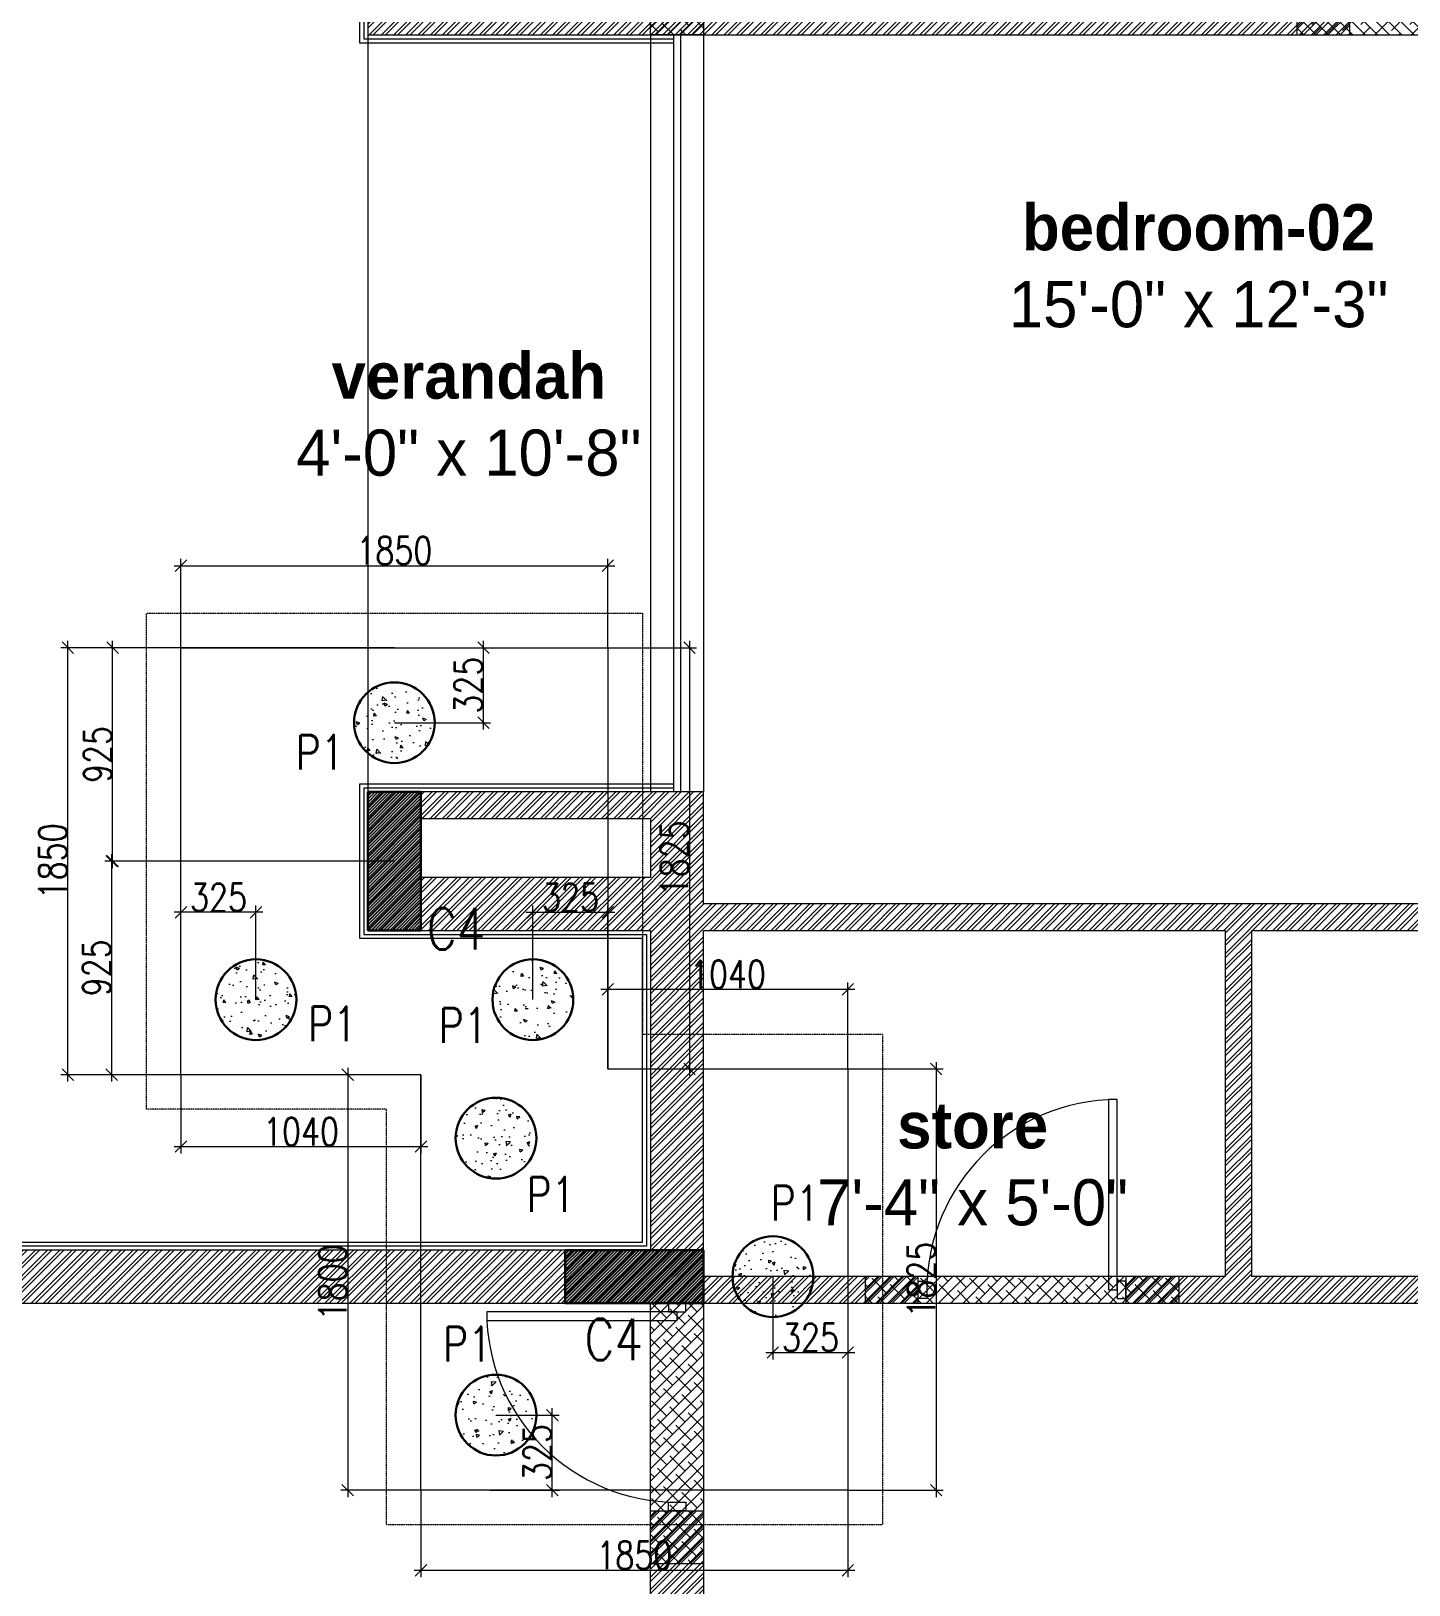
# Model space of a CAD drawing. Header units: metres. Extents: x 5205117 to 5948571, y 646915 to 1143748.
# Drawn here: x 5559559 to 5565530, y 677842 to 684575 of the extents above; entities that cross this region are included whole.
import ezdxf

# ---------------------------------------------------------------- set-up
doc = ezdxf.new("R2010")
doc.units = ezdxf.units.M
doc.header["$MEASUREMENT"] = 0
doc.header["$PDMODE"] = 35
doc.header["$PDSIZE"] = 10
doc.linetypes.add('DASHED', pattern=[0.75, 0.5, -0.25])
doc.linetypes.add('HIDDEN', pattern=[0.375, 0.25, -0.125])
doc.layers.get('0').update_dxf_attribs({"color": 1, "linetype": 'DASHED', "lineweight": 30})
doc.layers.add('A-GF', color=8, linetype='Continuous', lineweight=0, transparency=0.5)
for name, color, linetype, lineweight in [('dim start point', 10, 'Continuous', 0), ('H-Lintel level', 250, 'Continuous', 0), ('S-COLUMN & WALL', 5, 'Continuous', 30), ('S-COLUMN_H', 250, 'Continuous', 0), ('S-FOUND-EXCAVATION', 253, 'HIDDEN', 0), ('S-FOUND-FOOTING', 7, 'Continuous', 15), ('S-PILE', 96, 'Continuous', 30), ('S-TEXT', 7, 'Continuous', 0), ('S-TEXT COL.', 1, 'Continuous', 0), ('S-TEXT PILE', 7, 'Continuous', 0)]:
    doc.layers.add(name, color=color, linetype=linetype, lineweight=lineweight)
doc.styles.add('C-ROOM', font='arial.ttf')
doc.styles.add('CENTURY GOTHIC', font='GOTHIC.TTF')
doc.styles.add('SETU 1', font='romans.shx', dxfattribs={"width": 0.8})
doc.dimstyles.new('A-DIM 100', dxfattribs={"dimscale": 100, "dimtxt": 2.5, "dimasz": 1.5, "dimexe": 1, "dimexo": 1, "dimgap": 0.5, "dimtad": 1, "dimdec": 0, "dimrnd": 5, "dimzin": 3, "dimdsep": 46, "dimtxsty": 'C-ROOM', "dimblk1": 'ARCHTICK', "dimblk2": 'ARCHTICK', "dimsah": 1, "dimcen": 1.5, "dimdle": 1, "dimclrd": 256, "dimclre": 256, "dimclrt": 256, "dimadec": 0, "dimazin": 0, "dimtfac": 0.6, "dimtdec": 0, "dimtofl": 0, "dimtmove": 1, "dimatfit": 3, "dimfxl": 1, "dimtolj": 1, "dimtzin": 0, "dimlwd": -1, "dimlwe": -1, "dimarcsym": 0})
pattern_1 = [(45, (-625577.8436749286, -258837.5935521832), (-26.51650429449553, 26.51650429449553), []), (135, (-625577.8436749286, -258837.5935521832), (-79.54951288348659, 26.51650429449554), [93.75, -56.25])]

# ---------------------------------------------------------------- blocks, each defined once
blk = doc.blocks.new('jhdbdjh')
at = {"layer": 'A-GF', "ltscale": 10, "char_height": 200, "width": 5030.203356218762, "attachment_point": 5, "style": 'CENTURY GOTHIC'}
for s, insert in [('{\\fCentury Gothic|b1|i0|c0|p34;bedroom-02 \\P}15\'-0" x 12\'-3"', (5564618.550158288, 683556.5863408286)), ('{\\fCentury Gothic|b1|i0|c0|p34;verandah \\P}4\'-0" x 10\'-8"', (5561456.219881799, 682913.4704902607)), ('{\\fCentury Gothic|b1|i0|c0|p34;store \\P}7\'-4" x 5\'-0"', (5563639.314289834, 679665.3260536629))]:
    blk.add_mtext(s, dxfattribs=dict(at, insert=insert))
blk = doc.blocks.new('A$C0CD20493')
at = {"layer": 'H-Lintel level', "ltscale": 5}
h = blk.add_hatch(dxfattribs=at)
h.set_pattern_fill('ANSI38', color=256, scale=300)
h.set_pattern_definition([(45, (-625347.8436749284, -251727.5935521825), (-26.51650429449553, 26.51650429449553), []), (135, (-625347.8436749284, -251727.5935521825), (-79.54951288348659, 26.51650429449554), [93.75, -56.25])])
h.paths.add_polyline_path([(-22500.00000000396, 11480.00000125618), (-22270.00000000407, 11480.00000125618), (-22270.00000000448, 9885.00000125618), (-22500.00000000437, 9885.00000125618)])
h = blk.add_hatch(dxfattribs=at)
h.set_pattern_fill('ANSI38', color=256, scale=300, angle=90)
h.set_pattern_definition([(135, (243657.5935534398, -608407.8436749311), (-26.51650429449553, -26.51650429449553), []), (225, (243657.5935534398, -608407.8436749311), (-26.51650429449554, -79.54951288348659), [93.75, -56.25])])
h.paths.add_polyline_path([(-19699.99999999866, 9999.999999993539), (-19699.99999999866, 9884.999999993539), (-18239.99999999773, 9884.999999993539), (-18239.99999999773, 9999.999999993539)])
h = blk.add_hatch(dxfattribs=at)
h.set_pattern_fill('ANSI38', color=256, scale=300)
h.set_pattern_definition(pattern_1)
h.paths.add_polyline_path([(-21570.00000000466, 4390.000001255452), (-20210.00000000431, 4390.000001255452), (-20210.00000000431, 4505.000001255568), (-21570.00000000466, 4505.000001255568)])
h = blk.add_hatch(dxfattribs=at)
h.set_pattern_fill('ANSI38', color=256, scale=300)
h.set_pattern_definition(pattern_1)
h.paths.add_polyline_path([(-22500.00000000477, 4390.000001254346), (-22270.00000000477, 4390.000001254346), (-22270.00000000477, 3260.000001254375), (-22500.00000000477, 3260.000001254375)])
for points in [[(-22500.00000000396, 11480.00000125618), (-22270.00000000407, 11480.00000125618), (-22270.00000000448, 9885.00000125618), (-22500.00000000437, 9885.00000125618)], [(-19699.99999999866, 9999.999999993539), (-19699.99999999866, 9884.999999993539), (-18239.99999999773, 9884.999999993539), (-18239.99999999773, 9999.999999993539)], [(-21570.00000000466, 4390.000001255452), (-20210.00000000431, 4390.000001255452), (-20210.00000000431, 4505.000001255568), (-21570.00000000466, 4505.000001255568)], [(-22500.00000000477, 4390.000001254346), (-22270.00000000477, 4390.000001254346), (-22270.00000000477, 3260.000001254375), (-22500.00000000477, 3260.000001254375)]]:
    blk.add_lwpolyline(points, close=True, dxfattribs=at)
blk = doc.blocks.new('GDFHT')
at = {"layer": 'A-GF', "ltscale": 5}
h = blk.add_hatch(dxfattribs=at)
h.set_pattern_fill('ANSI32', color=256, scale=100)
h.set_pattern_definition([(45, (2320835.068037652, 508085.1930106306), (-26.51650429449554, 26.51650429449554), []), (45, (2320852.745707152, 508085.1930106306), (-26.51650429449554, 26.51650429449554), [])])
h.paths.add_polyline_path([(2616193.506646551, 707362.9062811908), (2616193.506646551, 707477.906281191), (2612618.506646547, 707477.906281191), (2612618.506646547, 707962.9062811898), (2611163.506646551, 707962.9062811908), (2611163.506646551, 707362.9062811902), (2612388.506646547, 707362.90628119), (2612388.506646546, 705977.9062811899), (2606393.506646547, 705977.9062811899), (2606393.506646547, 701382.906281191), (2606993.506646547, 701382.906281191), (2606993.506646547, 702212.9062811909), (2606623.506646547, 702212.9062811909), (2606623.506646547, 704247.90628119), (2608773.506646547, 704247.90628119), (2608773.506646547, 704947.9062811893), (2608658.506646547, 704947.9062811893), (2608658.506646547, 704362.90628119), (2606623.506646547, 704362.90628119), (2606623.506646547, 705747.9062811899), (2613548.506646547, 705747.9062811891), (2613548.506646547, 705862.90628119), (2612618.506646547, 705862.90628119), (2612618.506646547, 707362.9062811901), (2614878.506646551, 707362.9062811907), (2614878.506646551, 705862.9062811907), (2614448.506646547, 705862.90628119), (2614448.506646547, 705747.90628119), (2616193.506646551, 705747.9062811907), (2616193.506646551, 705862.9062811907), (2614993.506646551, 705862.9062811907), (2614993.506646551, 707362.9062811907), (2616193.506646551, 707362.9062811907)])
h.paths.add_polyline_path([(2606623.506646547, 701497.906281191), (2606878.506646547, 701497.906281191), (2606878.506646547, 701982.9062811909), (2606623.506646547, 701982.9062811909)], flags=16)
h.paths.add_polyline_path([(2632918.506646551, 705862.9062811908), (2632918.506646551, 704107.9062811905), (2632318.506646551, 704107.9062811905), (2632318.506646551, 704337.9062811905), (2632688.506646551, 704337.9062811905), (2632688.506646551, 705632.9062811908), (2632318.506646551, 705632.9062811908), (2632318.506646551, 705862.9062811908), (2632917.246974783, 705862.9062811908)])
h.paths.add_polyline_path([(2628478.506646551, 707362.9062811908), (2634738.506646551, 707362.9062811908), (2634738.506646551, 707962.9062811908), (2633283.506646555, 707962.9062811908), (2633283.506646555, 707592.9062811907), (2628478.506646551, 707592.9062811908)], flags=17)
h.paths.add_polyline_path([(2634508.506646551, 707847.9062811908), (2633513.506646555, 707847.9062811908), (2633513.506646555, 707592.9062811907), (2634508.506646551, 707592.9062811907)], flags=16)
h.paths.add_polyline_path([(2617193.506646551, 702212.9062811909), (2616143.506646551, 702212.9062811919), (2616143.506646551, 701382.9062811917), (2617423.506646551, 701382.9062811909), (2617423.506646551, 705862.9062811908), (2617193.506646551, 705862.9062811908)])
h.paths.add_polyline_path([(2617193.506646551, 701982.9062811909), (2616258.506646551, 701982.9062811919), (2616258.506646551, 701497.9062811917), (2617193.506646551, 701497.9062811909)], flags=16)
h.paths.add_polyline_path([(2615303.506646547, 713182.9062811914), (2615303.506646547, 712607.9062811907), (2615418.506646547, 712607.9062811907), (2615418.506646547, 713182.9062811914), (2617193.506646551, 713182.9062811914), (2617193.506646551, 711357.9062811907), (2616418.506646551, 711357.9062811907), (2616418.506646551, 711242.9062811907), (2617193.506646551, 711242.9062811907), (2617193.506646551, 707362.9062811907), (2617423.506646551, 707362.9062811907), (2617423.506646551, 713412.9062811914), (2611163.506646551, 713412.9062811914), (2611163.506646551, 711242.9062811907), (2615418.506646551, 711242.9062811907), (2615418.506646551, 711757.9062811916), (2615303.506646551, 711757.9062811916), (2615303.506646551, 711357.9062811907), (2611393.506646551, 711357.9062811906), (2611393.506646551, 713182.9062811914), (2612388.506646547, 713182.9062811914), (2612388.506646547, 712607.9062811907), (2612618.506646547, 712607.9062811907), (2612618.506646547, 713182.9062811914)])
h.paths.add_polyline_path([(2611393.506646551, 707592.9062811912), (2611393.506646551, 707847.9062811905), (2612388.506646547, 707847.9062811898), (2612388.506646547, 707592.906281191)], flags=16)
h.paths.add_polyline_path([(2630208.506646551, 701382.9062811907), (2630208.506646551, 701982.9062811907), (2632918.506646551, 701982.9062811909), (2632918.506646551, 701382.9062811908)])
h.paths.add_polyline_path([(2632688.506646551, 701612.9062811909), (2630438.506646551, 701612.9062811907), (2630438.506646551, 701867.9062811907), (2632688.506646551, 701867.9062811907)], flags=16)
h.paths.add_polyline_path([(2626423.506646551, 701382.9062811907), (2626423.506646551, 705862.9062811907), (2627478.506646551, 705862.9062811907), (2627478.506646551, 705747.9062811907), (2626653.506646551, 705747.9062811907), (2626653.506646551, 701612.9062811907), (2628478.506646551, 701612.9062811907), (2628478.506646551, 701982.9062811907), (2628708.506646551, 701982.9062811907), (2628708.506646551, 701382.9062811907)])
h.paths.add_polyline_path([(2612618.506646547, 701382.906281191), (2610688.506646547, 701382.9062811912), (2610688.506646547, 702212.9062811912), (2610803.506646547, 702212.9062811912), (2610803.506646547, 701497.9062811909), (2612388.506646547, 701497.9062811909), (2612388.506646547, 704847.90628119), (2612618.506646546, 704847.90628119)], flags=16)
h.paths.add_polyline_path([(2630438.506646551, 705862.9062811906), (2630208.506646551, 705862.9062811906), (2630208.506646551, 704107.9062811905), (2630808.506646551, 704107.9062811905), (2630808.506646551, 704337.9062811905), (2630438.506646551, 704337.9062811905)])
h.paths.add_polyline_path([(2626423.506646551, 713412.9062811914), (2626423.506646551, 707362.9062811908), (2627253.506646551, 707362.9062811908), (2627253.506646551, 707592.9062811908), (2626653.506646551, 707592.9062811908), (2626653.506646551, 708592.9062811908), (2627253.506646551, 708592.9062811908), (2627253.506646551, 708707.9062811908), (2626653.506646551, 708707.9062811908), (2626653.506646551, 710532.9062811908), (2627253.506646551, 710532.9062811908), (2627253.506646551, 710762.9062811908), (2626653.506646551, 710762.9062811907), (2626653.506646551, 713182.9062811914), (2628478.506646551, 713182.9062811915), (2628478.506646551, 710762.9062811907), (2628153.506646551, 710762.9062811908), (2628153.506646551, 710532.9062811908), (2628478.506646551, 710532.9062811908), (2628478.506646551, 708707.9062811908), (2628153.506646551, 708707.9062811908), (2628153.506646551, 708592.9062811908), (2628708.506646551, 708592.9062811908), (2628708.506646551, 711242.9062811907), (2629483.506646551, 711242.9062811907), (2629483.506646551, 711357.9062811908), (2628708.506646551, 711357.9062811908), (2628708.506646551, 713182.9062811915), (2630483.506646555, 713182.9062811915), (2630483.506646555, 712607.9062811907), (2630598.506646555, 712607.9062811907), (2630598.506646555, 713182.9062811915), (2633283.506646555, 713182.9062811915), (2633283.506646555, 712607.9062811907), (2633513.506646556, 712607.9062811907), (2633513.506646556, 713182.9062811915), (2634508.506646551, 713182.9062811914), (2634508.506646551, 711357.9062811907), (2630598.506646555, 711357.9062811907), (2630598.506646555, 711757.9062811916), (2630483.506646551, 711757.9062811916), (2630483.506646551, 711242.9062811907), (2634738.506646551, 711242.9062811907), (2634738.506646551, 713412.9062811914)])
h.paths.add_polyline_path([(2628478.506646551, 705862.9062811907), (2628708.506646551, 705862.9062811907), (2628708.506646551, 704107.9062811905), (2628478.506646551, 704107.9062811905)], flags=17)
h = blk.add_hatch(dxfattribs=at)
h.set_pattern_fill('ANSI31', color=256, scale=74.99999999999955, angle=2.544443745170813e-14)
h.set_pattern_definition([(45, (2318103.326714668, 858628.1978286222), (-6.629126073623847, 6.629126073623841), [])])
h.paths.add_polyline_path([(2611163.506646551, 707962.9062811902), (2611393.506646551, 707962.9062811902), (2611393.506646551, 707362.9062811902), (2611163.506646551, 707362.9062811902)])
h = blk.add_hatch(dxfattribs=at)
h.set_pattern_fill('ANSI31', color=256, scale=74.99999999999955, angle=2.544443745170813e-14)
h.set_pattern_definition([(45, (2318103.326714668, 858653.1978286222), (-6.629126073623847, 6.629126073623841), [])])
h.paths.add_polyline_path([(2612018.506646546, 705977.9062811886), (2612018.506646547, 705747.9062811886), (2612618.506646547, 705747.9062811891), (2612618.506646546, 705977.9062811891)])
for p, q in [((2611163.506646551, 711242.9062811907), (2611163.506646551, 707962.9062811907)), ((2611163.506646551, 711242.9062811907), (2611163.506646551, 707962.9062811907)), ((2612388.506646547, 711242.9062811908), (2612388.506646547, 707962.90628119)), ((2612488.506646547, 711242.9062811908), (2612488.506646547, 707962.9062811899)), ((2612518.506646547, 711242.9062811908), (2612518.506646547, 707962.9062811899)), ((2612618.506646547, 711242.9062811908), (2612618.506646547, 707962.9062811898)), ((2614411.006646547, 706630.4062811901), (2614373.506646547, 706630.4062811901)), ((2614373.506646547, 706630.4062811901), (2614373.506646547, 705805.4062811901)), ((2614411.006646547, 705805.4062811901), (2614411.006646547, 706630.4062811901)), ((2613548.506646547, 705767.9062811901), (2613548.506646547, 705842.9062811901)), ((2613548.506646547, 705842.9062811901), (2613586.006646547, 705842.9062811901)), ((2613586.006646547, 705842.9062811901), (2613586.006646547, 705767.9062811901)), ((2614373.506646547, 705805.4062811901), (2614411.006646547, 705805.4062811901)), ((2614448.506646547, 705842.9062811901), (2614411.006646547, 705842.9062811901)), ((2614411.006646547, 705842.9062811901), (2614411.006646547, 705767.9062811901)), ((2614448.506646547, 705767.9062811901), (2614448.506646547, 705842.9062811901)), ((2612388.506646547, 704847.9062811893), (2612388.506646547, 705747.9062811893)), ((2612541.006646547, 705747.9062811888), (2612466.006646547, 705747.9062811888)), ((2612466.006646547, 705747.9062811888), (2612466.006646547, 705710.4062811888)), ((2612541.006646547, 705710.4062811888), (2612541.006646547, 705747.9062811888)), ((2613586.006646547, 705767.9062811901), (2613548.506646547, 705767.9062811901)), ((2614411.006646547, 705767.9062811901), (2614448.506646547, 705767.9062811901)), ((2612503.506646547, 705710.4062811888), (2611678.506646547, 705710.4062811888)), ((2611678.506646547, 705710.4062811888), (2611678.506646547, 705672.9062811888)), ((2611678.506646547, 705672.9062811888), (2612503.506646547, 705672.9062811888)), ((2612466.006646547, 705710.4062811888), (2612541.006646547, 705710.4062811888)), ((2612503.506646547, 705672.9062811888), (2612503.506646547, 705710.4062811888)), ((2612466.006646547, 704847.9062811893), (2612466.006646547, 704885.4062811893)), ((2612466.006646547, 704885.4062811893), (2612541.006646547, 704885.4062811893)), ((2612541.006646547, 704847.9062811893), (2612466.006646547, 704847.9062811893)), ((2612541.006646547, 704885.4062811893), (2612541.006646547, 704847.9062811893))]:
    blk.add_line(p, q, dxfattribs=at)
at = {"layer": 'A-GF', "ltscale": 5, "flags": 128}
for points in [[(2617458.506646551, 707492.9062811907), (2617440.506646551, 707492.9062811907), (2617440.506646551, 713429.9062811914), (2611146.506646551, 713429.9062811914), (2611146.506646551, 711225.9062811907), (2612488.506646547, 711225.9062811907), (2612488.506646547, 711207.9062811907), (2611128.506646551, 711207.9062811907), (2611128.506646551, 713447.9062811914), (2617458.506646551, 713447.9062811914)], [(2607028.506646547, 702082.906281191), (2607028.506646547, 701347.9062799345), (2606358.506646547, 701347.9062799345), (2606358.506646547, 706012.9062811899), (2612353.506646546, 706012.90628119), (2612353.506646546, 707327.9062811907), (2611128.506646551, 707327.9062811902), (2611128.506646551, 707997.9062811902), (2612488.506646547, 707997.9062811899), (2612488.506646547, 707979.9062811899), (2611146.506646551, 707979.9062811902), (2611146.506646551, 707345.9062811902), (2612371.506646546, 707345.9062811907), (2612371.506646546, 705994.90628119), (2606376.506646547, 705994.9062811899), (2606376.506646547, 701365.9062799345), (2607010.506646547, 701365.9062799345), (2607010.506646547, 702082.906281191)], [(2611163.506646551, 707962.9062811902), (2611393.506646551, 707962.9062811902), (2611393.506646551, 707362.9062811902), (2611163.506646551, 707362.9062811902)], [(2612018.506646546, 705977.9062811886), (2612018.506646547, 705747.9062811886), (2612618.506646547, 705747.9062811891), (2612618.506646546, 705977.9062811891)]]:
    blk.add_lwpolyline(points, close=True, dxfattribs=at)
at = {"layer": 'A-GF', "ltscale": 5}
for points in [[(2615303.506646547, 713182.9062811914), (2615303.506646547, 712607.9062811907), (2615418.506646547, 712607.9062811907), (2615418.506646547, 713182.9062811914), (2617193.506646551, 713182.9062811914), (2617193.506646551, 711357.9062811907), (2616418.506646551, 711357.9062811907), (2616418.506646551, 711242.9062811907), (2617193.506646551, 711242.9062811907), (2617193.506646551, 707362.9062811907), (2617423.506646551, 707362.9062811907), (2617423.506646551, 713412.9062811914), (2611163.506646551, 713412.9062811914), (2611163.506646551, 711242.9062811907), (2615418.506646551, 711242.9062811907), (2615418.506646551, 711757.9062811916), (2615303.506646551, 711757.9062811916), (2615303.506646551, 711357.9062811907), (2611393.506646551, 711357.9062811906), (2611393.506646551, 713182.9062811914), (2612388.506646547, 713182.9062811914), (2612388.506646547, 712607.9062811907), (2612618.506646547, 712607.9062811907), (2612618.506646547, 713182.9062811914)], [(2611393.506646551, 707592.9062811912), (2611393.506646551, 707847.9062811905), (2612388.506646547, 707847.9062811898), (2612388.506646547, 707592.906281191)], [(2612618.506646547, 701382.906281191), (2610688.506646547, 701382.9062811912), (2610688.506646547, 702212.9062811912), (2610803.506646547, 702212.9062811912), (2610803.506646547, 701497.9062811909), (2612388.506646547, 701497.9062811909), (2612388.506646547, 704847.90628119), (2612618.506646546, 704847.90628119)]]:
    blk.add_lwpolyline(points, close=True, dxfattribs=at)
for points in [[(2616193.506646551, 707477.906281191), (2612618.506646547, 707477.906281191), (2612618.506646547, 707962.9062811898), (2611163.506646551, 707962.9062811908), (2611163.506646551, 707362.9062811902), (2612388.506646547, 707362.90628119), (2612388.506646546, 705977.9062811899), (2606393.506646547, 705977.9062811899), (2606393.506646547, 701382.906281191)], [(2606623.506646547, 704362.90628119), (2606623.506646547, 705747.9062811899), (2613548.506646547, 705747.9062811891), (2613548.506646547, 705862.90628119), (2612618.506646547, 705862.90628119), (2612618.506646547, 707362.9062811901), (2614878.506646551, 707362.9062811907), (2614878.506646551, 705862.9062811907), (2614448.506646547, 705862.90628119), (2614448.506646547, 705747.90628119), (2616193.506646551, 705747.9062811907)], [(2616193.506646551, 705862.9062811907), (2614993.506646551, 705862.9062811907), (2614993.506646551, 707362.9062811907), (2616193.506646551, 707362.9062811907)]]:
    blk.add_lwpolyline(points, dxfattribs=at)
for centre, major_axis, ratio, start_param, end_param in [((2614411.006646547, 705805.4062811901), (-583.3630944789185, 583.3630944789185), 0.9999999999999779, -0.7853981633974593, 0.7853981633974243), ((2612503.506646547, 705710.4062811888), (583.3630944785982, 583.3630944785982), 0.9999999999999115, 2.3561944901923, 3.926990816987285)]:
    blk.add_ellipse(centre, major_axis=major_axis, ratio=ratio, start_param=start_param, end_param=end_param, dxfattribs=at)
blk.add_blockref('A$C0CD20493', (2634888.506646551, 701357.9062799345), dxfattribs=at)
blk = doc.blocks.new('P2')
at = {"layer": 'S-PILE', "lineweight": 0}
h = blk.add_hatch(dxfattribs=at)
h.set_pattern_fill('AR-CONC', color=256, scale=20)
h.set_pattern_definition([(49.99999999999999, (0, 0), (143.4520365201507, -12.55042699651902), [15, -165]), (355, (0, 0), (-27.7502667226, 150.4384267400024), [12, -132]), (100.45144446, (11.9543362, -1.0458688), (115.7017693454224, 137.8879981937259), [12.7480384, -140.2284224]), (46.18420000000001, (0, 40), (213.4482661343145, -33.10385615861531), [22.5, -247.5]), (96.63563549, (17.787349, 37.2413386), (186.9323891348457, 194.8237201549101), [19.1220684, -210.342752]), (351.1841639899999, (0, 40), (186.9323890109546, 194.823720053998), [18, -198.0000002]), (21, (20, 30), (119.3814104236923, -80.52377813306776), [15, -165]), (326.0000000000001, (20, 30), (48.66306638431634, 145.0300090093706), [12, -132]), (71.45144474, (29.9484508, 23.2896852), (168.0444753459942, 64.50623056127077), [12.748038, -140.2284224]), (37.50000000000001, (0, 0), (2.431971063458134, 66.5787707662623), [0, -130.4, 0, -134, 0, -132.5]), (7.499999999999999, (0, 0), (52.61390748842972, 78.88234237647205), [0, -76.39999999999999, 0, -127.4, 0, -50.5]), (327.5, (-44.6, 0), (106.7644872344818, -4.510974346875951), [0, -50, 0, -156, 0, -207]), (317.5, (-64.6, 0), (116.6372338684772, 20.02099646646354), [0, -65, 0, -103.6, 0, -147])])
edge = h.paths.add_edge_path()
edge.add_arc((0, 0), 175, 0, 360)
at = {"layer": 'S-PILE'}
blk.add_circle((0, 0), 175, dxfattribs=at)
blk = doc.blocks.new('_Oblique')
at = {"color": 0, "linetype": 'ByBlock', "lineweight": -2}
blk.add_line((-0.5, -0.5), (0.5, 0.5), dxfattribs=at)
blk = doc.blocks.new('*D1090')
at = {"layer": 'Defpoints', "color": 0, "transparency": 16777216}
for p in [(5561248.789036321, 678252.8260537807), (5563098.789036321, 678252.8260537807), (5563098.789036321, 677905.4772018847)]:
    blk.add_point(p, dxfattribs=at)
at = {"layer": 'S-TEXT', "color": 9, "transparency": 16777216}
for p, q in [((5561248.789036321, 678252.8260537807), (5561248.789036321, 677875.4772018847)), ((5563098.789036321, 678252.8260537807), (5563098.789036321, 677875.4772018847))]:
    blk.add_line(p, q, dxfattribs=at)
at = {"layer": 'S-TEXT', "transparency": 16777216}
blk.add_line((5561218.789036321, 677905.4772018847), (5563128.789036321, 677905.4772018847), dxfattribs=at)
at = {"layer": 'S-TEXT', "transparency": 16777216, "xscale": 50, "yscale": 50, "zscale": 50, "rotation": 180}
blk.add_blockref('_Oblique', (5561248.789036321, 677905.4772018847), dxfattribs=at)
at = {"layer": 'S-TEXT', "transparency": 16777216, "xscale": 50, "yscale": 50, "zscale": 50}
blk.add_blockref('_Oblique', (5563098.789036321, 677905.4772018847), dxfattribs=at)
at = {"layer": 'S-TEXT', "color": 0, "lineweight": 0, "transparency": 16777216, "insert": (5562173.789036321, 677970.4772018847), "char_height": 120, "attachment_point": 5, "style": 'SETU 1'}
blk.add_mtext('\\A1;1850', dxfattribs=at)
blk = doc.blocks.new('*D1091')
at = {"layer": 'Defpoints', "color": 0, "transparency": 16777216}
for p in [(5563098.789036323, 680077.8260537803), (5563098.789036323, 678252.826053781), (5563481.563915601, 678252.826053781)]:
    blk.add_point(p, dxfattribs=at)
at = {"layer": 'S-TEXT', "color": 9, "transparency": 16777216}
for p, q in [((5563098.789036323, 680077.8260537803), (5563511.563915601, 680077.8260537803)), ((5563098.789036323, 678252.826053781), (5563511.563915601, 678252.826053781))]:
    blk.add_line(p, q, dxfattribs=at)
at = {"layer": 'S-TEXT', "transparency": 16777216}
blk.add_line((5563481.563915601, 680107.8260537803), (5563481.563915601, 678222.826053781), dxfattribs=at)
at = {"layer": 'S-TEXT', "transparency": 16777216, "xscale": 50, "yscale": 50, "zscale": 50}
for p, rotation in [((5563481.563915601, 680077.8260537803), 90), ((5563481.563915601, 678252.826053781), 270)]:
    blk.add_blockref('_Oblique', p, dxfattribs=dict(at, rotation=rotation))
at = {"layer": 'S-TEXT', "color": 0, "lineweight": 0, "transparency": 16777216, "insert": (5563416.5639156, 679165.3260537789), "char_height": 120, "attachment_point": 5, "rotation": 90, "style": 'SETU 1'}
blk.add_mtext('\\A1;1825', dxfattribs=at)
blk = doc.blocks.new('*D1092')
at = {"layer": 'Defpoints', "color": 0, "transparency": 16777216}
for p in [(5562058.789123589, 680422.510961087), (5562058.789123589, 680077.8260537798), (5563098.789036321, 680077.82605378)]:
    blk.add_point(p, dxfattribs=at)
at = {"layer": 'S-TEXT', "transparency": 16777216}
blk.add_line((5563128.789036321, 680422.510961087), (5562028.789123589, 680422.510961087), dxfattribs=at)
at = {"layer": 'S-TEXT', "color": 9, "transparency": 16777216}
for p, q in [((5562058.789123589, 680077.8260537798), (5562058.789123589, 680452.510961087)), ((5563098.789036321, 680077.82605378), (5563098.789036321, 680452.510961087))]:
    blk.add_line(p, q, dxfattribs=at)
at = {"layer": 'S-TEXT', "transparency": 16777216, "xscale": 50, "yscale": 50, "zscale": 50, "rotation": 180}
blk.add_blockref('_Oblique', (5562058.789123589, 680422.510961087), dxfattribs=at)
at = {"layer": 'S-TEXT', "transparency": 16777216, "xscale": 50, "yscale": 50, "zscale": 50}
blk.add_blockref('_Oblique', (5563098.789036321, 680422.510961087), dxfattribs=at)
at = {"layer": 'S-TEXT', "color": 0, "lineweight": 0, "transparency": 16777216, "insert": (5562578.789079955, 680487.510961087), "char_height": 120, "attachment_point": 5, "style": 'SETU 1'}
blk.add_mtext('\\A1;1040', dxfattribs=at)
blk = doc.blocks.new('*D1093')
at = {"layer": 'Defpoints', "color": 0, "transparency": 16777216}
for p in [(5560208.789123588, 680052.8259791827), (5561248.789036321, 680052.8259791827), (5561248.789036321, 679741.4475084788)]:
    blk.add_point(p, dxfattribs=at)
at = {"layer": 'S-TEXT', "color": 9, "transparency": 16777216}
for p, q in [((5560208.789123588, 680052.8259791827), (5560208.789123588, 679711.4475084788)), ((5561248.789036321, 680052.8259791827), (5561248.789036321, 679711.4475084788))]:
    blk.add_line(p, q, dxfattribs=at)
at = {"layer": 'S-TEXT', "transparency": 16777216}
blk.add_line((5560178.789123588, 679741.4475084788), (5561278.789036321, 679741.4475084788), dxfattribs=at)
at = {"layer": 'S-TEXT', "transparency": 16777216, "xscale": 50, "yscale": 50, "zscale": 50, "rotation": 180}
blk.add_blockref('_Oblique', (5560208.789123588, 679741.4475084788), dxfattribs=at)
at = {"layer": 'S-TEXT', "transparency": 16777216, "xscale": 50, "yscale": 50, "zscale": 50}
blk.add_blockref('_Oblique', (5561248.789036321, 679741.4475084788), dxfattribs=at)
at = {"layer": 'S-TEXT', "color": 0, "lineweight": 0, "transparency": 16777216, "insert": (5560728.789079955, 679806.4475084788), "char_height": 120, "attachment_point": 5, "style": 'SETU 1'}
blk.add_mtext('\\A1;1040', dxfattribs=at)
blk = doc.blocks.new('*D1094')
at = {"layer": 'Defpoints', "color": 0, "transparency": 16777216}
for p in [(5559718.61634415, 681902.825979183), (5560208.789123591, 681902.825979183), (5560208.78912359, 680052.825979183)]:
    blk.add_point(p, dxfattribs=at)
at = {"layer": 'S-TEXT', "color": 9, "transparency": 16777216}
for p, q in [((5560208.789123591, 681902.825979183), (5559688.61634415, 681902.825979183)), ((5560208.78912359, 680052.825979183), (5559688.61634415, 680052.825979183))]:
    blk.add_line(p, q, dxfattribs=at)
at = {"layer": 'S-TEXT', "transparency": 16777216}
blk.add_line((5559718.61634415, 680022.825979183), (5559718.61634415, 681932.825979183), dxfattribs=at)
at = {"layer": 'S-TEXT', "transparency": 16777216, "xscale": 50, "yscale": 50, "zscale": 50}
for p, rotation in [((5559718.61634415, 681902.825979183), 90), ((5559718.61634415, 680052.825979183), 270)]:
    blk.add_blockref('_Oblique', p, dxfattribs=dict(at, rotation=rotation))
at = {"layer": 'S-TEXT', "color": 0, "lineweight": 0, "transparency": 16777216, "insert": (5559653.616344149, 680977.8259791812), "char_height": 120, "attachment_point": 5, "rotation": 90, "style": 'SETU 1'}
blk.add_mtext('\\A1;1850', dxfattribs=at)
blk = doc.blocks.new('*D1095')
at = {"layer": 'Defpoints', "color": 0, "transparency": 16777216}
for p in [(5562058.789123588, 682257.9614770267), (5560208.789123589, 681902.8259791827), (5562058.789123588, 681902.8259791833)]:
    blk.add_point(p, dxfattribs=at)
at = {"layer": 'S-TEXT', "color": 9, "transparency": 16777216}
for p, q in [((5560208.789123589, 681902.8259791827), (5560208.789123589, 682287.9614770267)), ((5562058.789123588, 681902.8259791833), (5562058.789123588, 682287.9614770267))]:
    blk.add_line(p, q, dxfattribs=at)
at = {"layer": 'S-TEXT', "transparency": 16777216}
blk.add_line((5560178.789123589, 682257.9614770267), (5562088.789123588, 682257.9614770267), dxfattribs=at)
at = {"layer": 'S-TEXT', "transparency": 16777216, "xscale": 50, "yscale": 50, "zscale": 50, "rotation": 180}
blk.add_blockref('_Oblique', (5560208.789123589, 682257.9614770267), dxfattribs=at)
at = {"layer": 'S-TEXT', "transparency": 16777216, "xscale": 50, "yscale": 50, "zscale": 50}
blk.add_blockref('_Oblique', (5562058.789123588, 682257.9614770267), dxfattribs=at)
at = {"layer": 'S-TEXT', "color": 0, "lineweight": 0, "transparency": 16777216, "insert": (5561133.789123589, 682322.9614770267), "char_height": 120, "attachment_point": 5, "style": 'SETU 1'}
blk.add_mtext('\\A1;1850', dxfattribs=at)
blk = doc.blocks.new('*D1096')
at = {"layer": 'Defpoints', "color": 0, "transparency": 16777216}
for p in [(5562058.78912359, 681902.8259791835), (5562058.789123591, 680077.82605378), (5562412.379828813, 680077.82605378)]:
    blk.add_point(p, dxfattribs=at)
at = {"layer": 'S-TEXT', "color": 9, "transparency": 16777216}
for p, q in [((5562058.78912359, 681902.8259791835), (5562442.379828813, 681902.8259791835)), ((5562058.789123591, 680077.82605378), (5562442.379828813, 680077.82605378))]:
    blk.add_line(p, q, dxfattribs=at)
at = {"layer": 'S-TEXT', "transparency": 16777216}
blk.add_line((5562412.379828813, 681932.8259791835), (5562412.379828813, 680047.82605378), dxfattribs=at)
at = {"layer": 'S-TEXT', "transparency": 16777216, "xscale": 50, "yscale": 50, "zscale": 50}
for p, rotation in [((5562412.379828813, 681902.8259791835), 90), ((5562412.379828813, 680077.82605378), 270)]:
    blk.add_blockref('_Oblique', p, dxfattribs=dict(at, rotation=rotation))
at = {"layer": 'S-TEXT', "color": 0, "lineweight": 0, "transparency": 16777216, "insert": (5562347.379828813, 680990.32601648), "char_height": 120, "attachment_point": 5, "rotation": 90, "style": 'SETU 1'}
blk.add_mtext('\\A1;1825', dxfattribs=at)
blk = doc.blocks.new('*D1049')
at = {"layer": 'Defpoints', "color": 0, "transparency": 16777216}
for p in [(5561248.789036323, 680052.825979183), (5560931.296765193, 678252.826053781), (5561248.789036323, 678252.826053781)]:
    blk.add_point(p, dxfattribs=at)
at = {"layer": 'S-TEXT', "transparency": 16777216}
blk.add_line((5560931.296765193, 680082.825979183), (5560931.296765193, 678222.826053781), dxfattribs=at)
at = {"layer": 'S-TEXT', "color": 9, "transparency": 16777216}
for p, q in [((5561248.789036323, 680052.825979183), (5560901.296765193, 680052.825979183)), ((5561248.789036323, 678252.826053781), (5560901.296765193, 678252.826053781))]:
    blk.add_line(p, q, dxfattribs=at)
at = {"layer": 'S-TEXT', "transparency": 16777216, "xscale": 50, "yscale": 50, "zscale": 50}
for p, rotation in [((5560931.296765193, 680052.825979183), 90), ((5560931.296765193, 678252.826053781), 270)]:
    blk.add_blockref('_Oblique', p, dxfattribs=dict(at, rotation=rotation))
at = {"layer": 'S-TEXT', "color": 0, "lineweight": 0, "transparency": 16777216, "insert": (5560866.296765192, 679152.8260164802), "char_height": 120, "attachment_point": 5, "rotation": 90, "style": 'SETU 1'}
blk.add_mtext('\\A1;1800', dxfattribs=at)
blk = doc.blocks.new('*D1097')
at = {"layer": 'Defpoints', "color": 0, "transparency": 16777216}
for p in [(5561133.789110294, 681902.8259791832), (5561519.632348215, 681902.8259791832), (5561133.789110294, 681577.8260274781)]:
    blk.add_point(p, dxfattribs=at)
at = {"layer": 'S-TEXT', "color": 9, "transparency": 16777216}
for p, q in [((5561133.789110294, 681902.8259791832), (5561549.632348215, 681902.8259791832)), ((5561133.789110294, 681577.8260274781), (5561549.632348215, 681577.8260274781))]:
    blk.add_line(p, q, dxfattribs=at)
at = {"layer": 'S-TEXT', "transparency": 16777216}
blk.add_line((5561519.632348215, 681547.8260274781), (5561519.632348215, 681932.8259791832), dxfattribs=at)
at = {"layer": 'S-TEXT', "transparency": 16777216, "xscale": 50, "yscale": 50, "zscale": 50}
for p, rotation in [((5561519.632348215, 681902.8259791832), 90), ((5561519.632348215, 681577.8260274781), 270)]:
    blk.add_blockref('_Oblique', p, dxfattribs=dict(at, rotation=rotation))
at = {"layer": 'S-TEXT', "color": 0, "lineweight": 0, "transparency": 16777216, "insert": (5561454.632348214, 681740.3260033289), "char_height": 120, "attachment_point": 5, "rotation": 90, "style": 'SETU 1'}
blk.add_mtext('\\A1;325', dxfattribs=at)
blk = doc.blocks.new('*D1098')
at = {"layer": 'Defpoints', "color": 0, "transparency": 16777216}
for p in [(5560208.789123589, 680756.5467495723), (5560208.789123589, 680377.9624057543), (5560533.789115439, 680377.962405754)]:
    blk.add_point(p, dxfattribs=at)
at = {"layer": 'S-TEXT', "transparency": 16777216}
blk.add_line((5560563.789115439, 680756.5467495723), (5560178.789123589, 680756.5467495723), dxfattribs=at)
at = {"layer": 'S-TEXT', "color": 9, "transparency": 16777216}
for p, q in [((5560208.789123589, 680377.9624057543), (5560208.789123589, 680786.5467495723)), ((5560533.789115439, 680377.962405754), (5560533.789115439, 680786.5467495723))]:
    blk.add_line(p, q, dxfattribs=at)
at = {"layer": 'S-TEXT', "transparency": 16777216, "xscale": 50, "yscale": 50, "zscale": 50, "rotation": 180}
blk.add_blockref('_Oblique', (5560208.789123589, 680756.5467495723), dxfattribs=at)
at = {"layer": 'S-TEXT', "transparency": 16777216, "xscale": 50, "yscale": 50, "zscale": 50}
blk.add_blockref('_Oblique', (5560533.789115439, 680756.5467495723), dxfattribs=at)
at = {"layer": 'S-TEXT', "color": 0, "lineweight": 0, "transparency": 16777216, "insert": (5560371.289119514, 680821.5467495723), "char_height": 120, "attachment_point": 5, "style": 'SETU 1'}
blk.add_mtext('\\A1;325', dxfattribs=at)
blk = doc.blocks.new('*D1099')
at = {"layer": 'Defpoints', "color": 0, "transparency": 16777216}
for p in [(5562058.789123588, 680756.5467495723), (5561733.789115439, 680377.9624057545), (5562058.789123588, 680192.9624803525)]:
    blk.add_point(p, dxfattribs=at)
at = {"layer": 'S-TEXT', "transparency": 16777216}
blk.add_line((5561703.789115439, 680756.5467495723), (5562088.789123588, 680756.5467495723), dxfattribs=at)
at = {"layer": 'S-TEXT', "color": 9, "transparency": 16777216}
for p, q in [((5561733.789115439, 680377.9624057545), (5561733.789115439, 680786.5467495723)), ((5562058.789123588, 680192.9624803525), (5562058.789123588, 680786.5467495723))]:
    blk.add_line(p, q, dxfattribs=at)
at = {"layer": 'S-TEXT', "transparency": 16777216, "xscale": 50, "yscale": 50, "zscale": 50, "rotation": 180}
blk.add_blockref('_Oblique', (5561733.789115439, 680756.5467495723), dxfattribs=at)
at = {"layer": 'S-TEXT', "transparency": 16777216, "xscale": 50, "yscale": 50, "zscale": 50}
blk.add_blockref('_Oblique', (5562058.789123588, 680756.5467495723), dxfattribs=at)
at = {"layer": 'S-TEXT', "color": 0, "lineweight": 0, "transparency": 16777216, "insert": (5561896.289119514, 680821.5467495723), "char_height": 120, "attachment_point": 5, "style": 'SETU 1'}
blk.add_mtext('\\A1;325', dxfattribs=at)
blk = doc.blocks.new('*D1100')
at = {"layer": 'Defpoints', "color": 0, "transparency": 16777216}
for p in [(5561133.789110927, 680977.8260537818), (5559908.553897469, 680052.825979183), (5561133.789110927, 680052.825979183)]:
    blk.add_point(p, dxfattribs=at)
at = {"layer": 'S-TEXT', "transparency": 16777216}
blk.add_line((5559908.553897469, 681007.8260537818), (5559908.553897469, 680022.825979183), dxfattribs=at)
at = {"layer": 'S-TEXT', "color": 9, "transparency": 16777216}
for p, q in [((5561133.789110927, 680977.8260537818), (5559878.553897469, 680977.8260537818)), ((5561133.789110927, 680052.825979183), (5559878.553897469, 680052.825979183))]:
    blk.add_line(p, q, dxfattribs=at)
at = {"layer": 'S-TEXT', "transparency": 16777216, "xscale": 50, "yscale": 50, "zscale": 50}
for p, rotation in [((5559908.553897469, 680977.8260537818), 90), ((5559908.553897469, 680052.825979183), 270)]:
    blk.add_blockref('_Oblique', p, dxfattribs=dict(at, rotation=rotation))
at = {"layer": 'S-TEXT', "color": 0, "lineweight": 0, "transparency": 16777216, "insert": (5559843.553897468, 680515.3260164807), "char_height": 120, "attachment_point": 5, "rotation": 90, "style": 'SETU 1'}
blk.add_mtext('\\A1;925', dxfattribs=at)
blk = doc.blocks.new('*D1101')
at = {"layer": 'Defpoints', "color": 0, "transparency": 16777216}
for p in [(5559912.823311206, 681902.8259791832), (5561133.789123591, 681902.8259791832), (5560948.789023662, 680977.8260537818)]:
    blk.add_point(p, dxfattribs=at)
at = {"layer": 'S-TEXT', "color": 9, "transparency": 16777216}
for p, q in [((5561133.789123591, 681902.8259791832), (5559882.823311206, 681902.8259791832)), ((5560948.789023662, 680977.8260537818), (5559882.823311206, 680977.8260537818))]:
    blk.add_line(p, q, dxfattribs=at)
at = {"layer": 'S-TEXT', "transparency": 16777216}
blk.add_line((5559912.823311206, 680947.8260537818), (5559912.823311206, 681932.8259791832), dxfattribs=at)
at = {"layer": 'S-TEXT', "transparency": 16777216, "xscale": 50, "yscale": 50, "zscale": 50}
for p, rotation in [((5559912.823311206, 681902.8259791832), 90), ((5559912.823311206, 680977.8260537818), 270)]:
    blk.add_blockref('_Oblique', p, dxfattribs=dict(at, rotation=rotation))
at = {"layer": 'S-TEXT', "color": 0, "lineweight": 0, "transparency": 16777216, "insert": (5559847.823311205, 681440.3260164807), "char_height": 120, "attachment_point": 5, "rotation": 90, "style": 'SETU 1'}
blk.add_mtext('\\A1;925', dxfattribs=at)
blk = doc.blocks.new('*D1102')
at = {"layer": 'Defpoints', "color": 0, "transparency": 16777216}
for p in [(5561573.925462894, 678577.8260492628), (5561818.024862725, 678577.8260492628), (5561548.406949522, 678252.8260411137)]:
    blk.add_point(p, dxfattribs=at)
at = {"layer": 'S-TEXT', "transparency": 16777216}
blk.add_line((5561818.024862725, 678222.8260411137), (5561818.024862725, 678607.8260492628), dxfattribs=at)
at = {"layer": 'S-TEXT', "color": 9, "transparency": 16777216}
for p, q in [((5561573.925462894, 678577.8260492628), (5561848.024862725, 678577.8260492628)), ((5561548.406949522, 678252.8260411137), (5561848.024862725, 678252.8260411137))]:
    blk.add_line(p, q, dxfattribs=at)
at = {"layer": 'S-TEXT', "transparency": 16777216, "xscale": 50, "yscale": 50, "zscale": 50}
for p, rotation in [((5561818.024862725, 678577.8260492628), 90), ((5561818.024862725, 678252.8260411137), 270)]:
    blk.add_blockref('_Oblique', p, dxfattribs=dict(at, rotation=rotation))
at = {"layer": 'S-TEXT', "color": 0, "lineweight": 0, "transparency": 16777216, "insert": (5561753.024862724, 678415.3260451865), "char_height": 120, "attachment_point": 5, "rotation": 90, "style": 'SETU 1'}
blk.add_mtext('\\A1;325', dxfattribs=at)
blk = doc.blocks.new('*D1103')
at = {"layer": 'Defpoints', "color": 0, "transparency": 16777216}
for p in [(5562773.789084616, 679177.8260544095), (5563098.789036321, 679177.8260544095), (5563098.789036321, 678849.245749323)]:
    blk.add_point(p, dxfattribs=at)
at = {"layer": 'S-TEXT', "color": 9, "transparency": 16777216}
for p, q in [((5562773.789084616, 679177.8260544095), (5562773.789084616, 678819.245749323)), ((5563098.789036321, 679177.8260544095), (5563098.789036321, 678819.245749323))]:
    blk.add_line(p, q, dxfattribs=at)
at = {"layer": 'S-TEXT', "transparency": 16777216}
blk.add_line((5562743.789084616, 678849.245749323), (5563128.789036321, 678849.245749323), dxfattribs=at)
at = {"layer": 'S-TEXT', "transparency": 16777216, "xscale": 50, "yscale": 50, "zscale": 50, "rotation": 180}
blk.add_blockref('_Oblique', (5562773.789084616, 678849.245749323), dxfattribs=at)
at = {"layer": 'S-TEXT', "transparency": 16777216, "xscale": 50, "yscale": 50, "zscale": 50}
blk.add_blockref('_Oblique', (5563098.789036321, 678849.245749323), dxfattribs=at)
at = {"layer": 'S-TEXT', "color": 0, "lineweight": 0, "transparency": 16777216, "insert": (5562936.289060469, 678914.245749323), "char_height": 120, "attachment_point": 5, "style": 'SETU 1'}
blk.add_mtext('\\A1;325', dxfattribs=at)

msp = doc.modelspace()

# ---------------------------------------------------------------- hatches: boundary and pattern name
at = {"layer": 'S-COLUMN_H'}
h = msp.add_hatch(color=256, dxfattribs=at)
h.dxf.hatch_style = 1
h.paths.add_polyline_path([(5561018.789110925, 681277.8260537816), (5561248.789110925, 681277.8260537816), (5561248.789110925, 680677.8260537816), (5561018.789110925, 680677.8260537816)])
h = msp.add_hatch(color=256, dxfattribs=at)
h.dxf.hatch_style = 1
h.paths.add_polyline_path([(5562473.78911092, 679292.8260537804), (5562473.78911092, 679062.8260537804), (5561873.78911092, 679062.8260537804), (5561873.78911092, 679292.8260537804)])

# ---------------------------------------------------------------- linework, layer by layer
at = {"layer": 'S-COLUMN & WALL', "color": 5}
for points in [[(5561018.789110925, 681277.8260537816), (5561248.789110925, 681277.8260537816), (5561248.789110925, 680677.8260537816), (5561018.789110925, 680677.8260537816)], [(5562473.78911092, 679292.8260537804), (5562473.78911092, 679062.8260537804), (5561873.78911092, 679062.8260537804), (5561873.78911092, 679292.8260537804)]]:
    msp.add_lwpolyline(points, close=True, dxfattribs=at)
at = {"layer": 'S-FOUND-EXCAVATION'}
msp.add_lwpolyline([(5563248.789036321, 678102.8260537807), (5561098.789036321, 678102.8260537807), (5561098.789036321, 679902.8259791827), (5560058.789123588, 679902.8259791827), (5560058.789123589, 682052.8259791827), (5562208.789123588, 682052.8259791833), (5562208.789123589, 680227.8260537798), (5563248.789036321, 680227.82605378)], close=True, dxfattribs=at)
at = {"layer": 'S-FOUND-FOOTING', "color": 5}
msp.add_lwpolyline([(5563098.789036321, 678252.8260537807), (5561248.789036321, 678252.8260537807), (5561248.789036321, 680052.8259791827), (5560208.789123588, 680052.8259791827), (5560208.789123589, 681902.8259791827), (5562058.789123588, 681902.8259791833), (5562058.789123589, 680077.8260537798), (5563098.789036321, 680077.82605378), (5563098.789036321, 678252.8260537807)], dxfattribs=at)

# ---------------------------------------------------------------- block references
at = {"layer": 'A-GF'}
msp.add_blockref('GDFHT', (2949855.282464374, -26685.08022740867), dxfattribs=at)
at = {"layer": 'dim start point', "color": 12}
msp.add_blockref('jhdbdjh', (0, 0), dxfattribs=at)
at = {"layer": 'S-PILE', "xscale": -1}
for p in [(5561133.789110292, 681577.8260274779), (5560533.789115439, 680377.962405754), (5561733.789115439, 680377.9624057545)]:
    msp.add_blockref('P2', p, dxfattribs=at)
at = {"layer": 'S-PILE', "xscale": -1, "rotation": 270}
for p in [(5561573.925462892, 679777.8260492625), (5562773.789084616, 679177.8260544095), (5561573.925462892, 678577.8260492625)]:
    msp.add_blockref('P2', p, dxfattribs=at)

# ---------------------------------------------------------------- texts
at = {"layer": 'S-TEXT COL.', "color": 1, "true_color": 0xe61414, "style": 'SETU 1', "width": 0.8}
for p in [(5561274.127543421, 680594.80600058), (5561957.767035697, 678815.5413980191)]:
    msp.add_text('C4', height=180, dxfattribs=at).set_placement(p)
at = {"layer": 'S-TEXT PILE', "style": 'SETU 1', "width": 0.8}
for p in [(5560705.915946726, 681374.5343657866), (5560760.41239326, 680198.1273089871), (5561325.698584034, 680191.5936977327), (5561706.553445904, 679459.0063361512), (5562764.566956445, 679421.4734619263), (5561344.615474479, 678810.8621296501)]:
    msp.add_text('P1', height=150, dxfattribs=at).set_placement(p)

# ---------------------------------------------------------------- dimensions: what is measured, and where the dimension line sits
at = {"layer": 'S-TEXT', "lineweight": 0}
for base, p1, p2, picture, middle in [((5562058.789123588, 682257.9614770267), (5560208.789123589, 681902.8259791827), (5562058.789123588, 681902.8259791833), '*D1095', (5561133.789123589, 682322.9614770267)), ((5560208.789123589, 680756.5467495723), (5560533.789115439, 680377.962405754), (5560208.789123589, 680377.9624057543), '*D1098', (5560371.289119514, 680821.5467495723)), ((5562058.789123588, 680756.5467495723), (5561733.789115439, 680377.9624057545), (5562058.789123588, 680192.9624803525), '*D1099', (5561896.289119514, 680821.5467495723)), ((5562058.789123589, 680422.510961087), (5563098.789036321, 680077.82605378), (5562058.789123589, 680077.8260537798), '*D1092', (5562578.789079955, 680487.510961087)), ((5561248.789036321, 679741.4475084788), (5560208.789123588, 680052.8259791827), (5561248.789036321, 680052.8259791827), '*D1093', (5560728.789079955, 679806.4475084788)), ((5563098.789036321, 678849.245749323), (5562773.789084616, 679177.8260544095), (5563098.789036321, 679177.8260544095), '*D1103', (5562936.289060469, 678914.245749323)), ((5563098.789036321, 677905.4772018847), (5561248.789036321, 678252.8260537807), (5563098.789036321, 678252.8260537807), '*D1090', (5562173.789036321, 677970.4772018847))]:
    dim = msp.add_linear_dim(base=base, p1=p1, p2=p2, dimstyle='A-DIM 100', override={"dimtxt": 1.2, "dimasz": 0.5, "dimexe": 0.3, "dimexo": 0, "dimgap": 0.05, "dimtxsty": 'SETU 1', "dimblk1": 'Oblique', "dimblk2": 'Oblique', "dimdle": 0.3, "dimclre": 9, "dimclrt": 0}, dxfattribs=at)
    dim.commit()
    dim.dimension.update_dxf_attribs({"geometry": picture, "text_midpoint": middle})
for base, p1, p2, angle, picture, middle in [((5559718.61634415, 681902.825979183), (5560208.789123588, 680052.8259791827), (5560208.789123589, 681902.8259791827), 90, '*D1094', (5559653.616344149, 680977.8259791812)), ((5559912.823311206, 681902.8259791832), (5560948.78902366, 680977.8260537816), (5561133.789123589, 681902.825979183), 90, '*D1101', (5559847.823311205, 681440.3260164807)), ((5561519.632348215, 681902.8259791832), (5561133.789110292, 681577.8260274779), (5561133.789110292, 681902.825979183), 90, '*D1097', (5561454.632348214, 681740.3260033289)), ((5562412.379828813, 680077.82605378), (5562058.789123588, 681902.8259791833), (5562058.789123589, 680077.8260537798), 90, '*D1096', (5562347.379828813, 680990.32601648)), ((5559908.553897469, 680052.825979183), (5561133.789110925, 680977.8260537816), (5561133.789110925, 680052.8259791827), 90, '*D1100', (5559843.553897468, 680515.3260164807)), ((5560931.296765193, 678252.826053781), (5561248.789036321, 680052.8259791827), (5561248.789036321, 678252.8260537807), 90, '*D1049', (5560866.296765192, 679152.8260164802)), ((5563481.563915601, 678252.826053781), (5563098.789036321, 680077.82605378), (5563098.789036321, 678252.8260537807), 90, '*D1091', (5563416.5639156, 679165.3260537789)), ((5561818.024862725, 678577.8260492628), (5561548.40694952, 678252.8260411135), (5561573.925462892, 678577.8260492625), 270, '*D1102', (5561753.024862724, 678415.3260451865))]:
    dim = msp.add_linear_dim(base=base, p1=p1, p2=p2, angle=angle, dimstyle='A-DIM 100', override={"dimtxt": 1.2, "dimasz": 0.5, "dimexe": 0.3, "dimexo": 0, "dimgap": 0.05, "dimtxsty": 'SETU 1', "dimblk1": 'Oblique', "dimblk2": 'Oblique', "dimdle": 0.3, "dimclre": 9, "dimclrt": 0}, dxfattribs=at)
    dim.commit()
    dim.dimension.update_dxf_attribs({"geometry": picture, "text_midpoint": middle})

doc.saveas('drawing.dxf')
